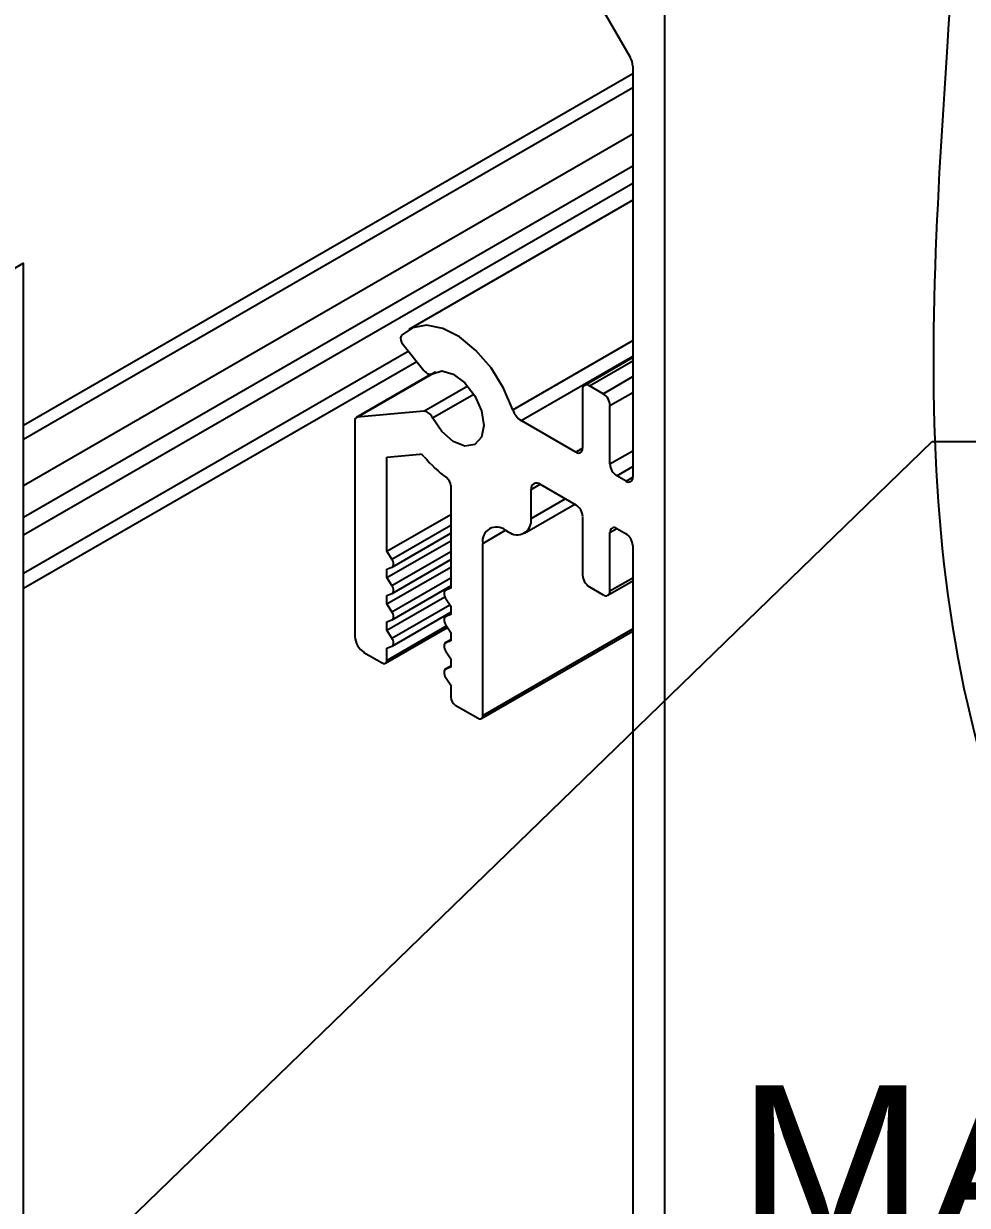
# Model space of a CAD drawing. Extents: x -0.1 to 10.8, y -7.1 to 0.
# Drawn here: x 3.889 to 5.351, y -4.302 to -2.471 of the extents above; entities that cross this region are included whole.
import ezdxf
from ezdxf import colors
from ezdxf.entities.mleader import LeaderData, LeaderLine
from ezdxf.math import Vec2, Vec3

# ---------------------------------------------------------------- set-up
doc = ezdxf.new("R2010")
doc.units = 0
doc.header["$LTSCALE"] = 0.5
doc.header["$MEASUREMENT"] = 0
for name, color, linetype in [('End Cap', 92, 'CONTINUOUS'), ('FAB DWG', 221, 'CONTINUOUS'), ('Housing', 150, 'CONTINUOUS')]:
    doc.layers.add(name, color=color, linetype=linetype)
doc.styles.add('LSAD_Standard', font='arial.ttf')

msp = doc.modelspace()

# ---------------------------------------------------------------- linework, layer by layer
at = {"layer": 'End Cap', "transparency": 16777216}
for p, q in [((3.8892, -2.8422), (3.7941, -2.8971)), ((3.8892, -6.0838), (3.8892, -2.8422))]:
    msp.add_line(p, q, dxfattribs=at)
at = {"layer": 'Housing', "transparency": 16777216}
for p, q in [((4.8824, -4.4859), (4.8824, -2.2728)), ((4.7662, -2.4146), (4.8287, -2.5228)), ((4.8329, -2.5367), (4.8329, -3.1736)), ((4.8329, -2.549), (3.8892, -3.0938)), ((3.8892, -3.1146), (4.8329, -2.5699)), ((3.8892, -3.1864), (4.8329, -2.6416)), ((3.8892, -3.2359), (4.8329, -2.6911)), ((3.8892, -3.2628), (4.8329, -2.718)), ((4.8329, -2.7446), (4.486, -2.9448)), ((4.6469, -3.0693), (4.8329, -2.962)), ((3.8892, -3.3222), (4.4851, -2.9782)), ((4.4765, -2.9675), (4.5093, -3.0083)), ((3.8892, -3.3459), (4.4981, -2.9944)), ((4.6597, -3.0859), (4.8329, -2.986)), ((4.8329, -2.9883), (4.7582, -3.0314)), ((4.7657, -3.0321), (4.8329, -2.9934)), ((4.5204, -3.0143), (4.4043, -3.0813)), ((4.4058, -3.0808), (4.5275, -3.0106)), ((4.5221, -3.0137), (4.5274, -3.0106)), ((4.5226, -3.0134), (4.5271, -3.0107)), ((4.7869, -3.0444), (4.8329, -3.0178)), ((4.5093, -3.0716), (4.5771, -3.0324)), ((4.7551, -3.0383), (4.7551, -3.1287)), ((4.7869, -3.0444), (4.7657, -3.0321)), ((4.5226, -3.0819), (4.5864, -3.045)), ((4.7975, -3.0628), (4.8329, -3.0423)), ((4.5093, -3.0716), (4.4058, -3.0808)), ((4.7975, -3.1532), (4.7975, -3.0628)), ((4.4023, -3.0859), (4.4023, -3.4207)), ((4.7445, -3.1349), (4.6597, -3.0859)), ((4.7445, -3.1349), (4.7551, -3.1287)), ((4.4518, -3.1427), (4.5027, -3.1382)), ((4.4518, -3.2884), (4.4518, -3.1427)), ((4.7975, -3.1532), (4.8329, -3.1328)), ((4.8081, -3.1716), (4.8329, -3.1573)), ((4.6752, -3.1929), (4.6894, -3.1847)), ((4.6894, -3.1847), (4.7445, -3.2165)), ((4.8223, -3.1798), (4.8081, -3.1716)), ((4.8223, -3.1798), (4.8329, -3.1737)), ((4.5508, -3.1867), (4.5508, -3.3456)), ((4.6752, -3.2378), (4.6752, -3.1929)), ((4.6649, -3.2607), (4.7429, -3.2156)), ((4.6752, -3.2378), (4.7283, -3.2072)), ((4.4518, -3.2884), (4.5508, -3.2313)), ((4.7551, -3.2349), (4.7551, -3.3254)), ((4.4596, -3.3006), (4.5508, -3.248)), ((4.6003, -3.2762), (4.6356, -3.2558)), ((4.6356, -3.2558), (4.6399, -3.2582)), ((4.7975, -3.2594), (4.8081, -3.2533)), ((4.8081, -3.2533), (4.8223, -3.2614)), ((4.4518, -3.3293), (4.5508, -3.2721)), ((4.4601, -3.3129), (4.5508, -3.2605)), ((4.6003, -3.5432), (4.6003, -3.2762)), ((4.7975, -3.3499), (4.7975, -3.2594)), ((4.4596, -3.3006), (4.4518, -3.2884)), ((4.4596, -3.3414), (4.5508, -3.2888)), ((4.8329, -3.2798), (4.8329, -4.4859)), ((4.4518, -3.3701), (4.5508, -3.3129)), ((4.4518, -3.3162), (4.4596, -3.3131)), ((4.4601, -3.3537), (4.5508, -3.3014)), ((4.4518, -3.3293), (4.4518, -3.3162)), ((4.4596, -3.3414), (4.4518, -3.3293)), ((4.4596, -3.3823), (4.5508, -3.3296)), ((4.7975, -3.3499), (4.8329, -3.3295)), ((4.4601, -3.3945), (4.5508, -3.3422)), ((4.5508, -3.3441), (4.5424, -3.3489)), ((4.5429, -3.3487), (4.5508, -3.3441)), ((4.5508, -3.3456), (4.5429, -3.3487)), ((4.7657, -3.3438), (4.7869, -3.356)), ((4.7944, -3.3567), (4.8329, -3.3345)), ((4.4518, -3.357), (4.4596, -3.3539)), ((4.4518, -3.3701), (4.4518, -3.357)), ((4.4518, -3.4109), (4.5417, -3.359)), ((4.5429, -3.3612), (4.5508, -3.3733)), ((4.4596, -3.3823), (4.4518, -3.3701)), ((4.4596, -3.4231), (4.5494, -3.3713)), ((4.4601, -3.4354), (4.5508, -3.383)), ((4.5508, -3.3849), (4.5424, -3.3897)), ((4.5429, -3.3895), (4.5508, -3.3849)), ((4.5508, -3.3864), (4.5429, -3.3895)), ((4.5508, -3.3733), (4.5508, -3.3864)), ((4.4518, -3.3978), (4.4596, -3.3948)), ((4.4518, -3.4109), (4.4518, -3.3978)), ((4.4518, -3.4575), (4.5442, -3.4041)), ((4.5429, -3.402), (4.5508, -3.4142)), ((4.4497, -3.462), (4.5458, -3.4065)), ((4.4596, -3.4231), (4.4518, -3.4109)), ((4.5508, -3.4142), (4.5508, -3.4272)), ((4.5982, -3.5478), (4.8329, -3.4123)), ((4.6003, -3.5432), (4.8329, -3.4089)), ((4.4518, -3.4387), (4.4596, -3.4356)), ((4.4518, -3.4575), (4.4518, -3.4387)), ((4.5508, -3.4257), (4.5424, -3.4305)), ((4.5429, -3.4303), (4.5508, -3.4258)), ((4.5508, -3.4272), (4.5429, -3.4303)), ((4.4164, -3.4452), (4.4447, -3.4615)), ((4.5429, -3.4428), (4.5508, -3.455)), ((4.5508, -3.455), (4.5508, -3.4681)), ((4.5508, -3.4666), (4.5424, -3.4714)), ((4.5429, -3.4711), (4.5508, -3.4666)), ((4.5508, -3.4681), (4.5429, -3.4711)), ((4.5429, -3.4837), (4.5508, -3.4958)), ((4.5508, -3.4958), (4.5508, -3.5146)), ((4.5578, -3.5269), (4.5932, -3.5473))]:
    msp.add_line(p, q, dxfattribs=at)
at = {"layer": 'Housing', "transparency": 16777216, "flags": 128}
for points in [[(4.6469, -3.0693), (4.6327, -3.0358), (4.6132, -3.0045), (4.5899, -2.9774), (4.5643, -2.9565), (4.5383, -2.9431), (4.5135, -2.9382), (4.4916, -2.9421), (4.4742, -2.9544)], [(4.5093, -3.0083), (4.5109, -3.0101), (4.5127, -3.0117), (4.5145, -3.0129), (4.5163, -3.0138), (4.5181, -3.0143), (4.5198, -3.0144), (4.5213, -3.0141), (4.5226, -3.0134)], [(4.5226, -3.0134), (4.537, -3.0089), (4.5546, -3.0139), (4.5726, -3.0275), (4.588, -3.0476), (4.5984, -3.0708), (4.602, -3.0935), (4.5984, -3.1119), (4.588, -3.1232), (4.5726, -3.1254), (4.5546, -3.1183), (4.537, -3.103), (4.5226, -3.0819)], [(4.4596, -3.3131), (4.4607, -3.3124), (4.4615, -3.3114), (4.462, -3.31), (4.4622, -3.3083), (4.462, -3.3064), (4.4615, -3.3045), (4.4607, -3.3025), (4.4596, -3.3006)], [(4.4596, -3.3539), (4.4607, -3.3533), (4.4615, -3.3522), (4.462, -3.3508), (4.4622, -3.3491), (4.462, -3.3473), (4.4615, -3.3453), (4.4607, -3.3433), (4.4596, -3.3414)], [(4.5429, -3.3487), (4.5418, -3.3493), (4.541, -3.3504), (4.5405, -3.3518), (4.5404, -3.3535), (4.5405, -3.3553), (4.541, -3.3573), (4.5418, -3.3593), (4.5429, -3.3612)], [(4.4596, -3.3948), (4.4607, -3.3941), (4.4615, -3.393), (4.462, -3.3916), (4.4622, -3.39), (4.462, -3.3881), (4.4615, -3.3861), (4.4607, -3.3842), (4.4596, -3.3823)], [(4.5429, -3.3895), (4.5418, -3.3902), (4.541, -3.3912), (4.5405, -3.3926), (4.5404, -3.3943), (4.5405, -3.3962), (4.541, -3.3981), (4.5418, -3.4001), (4.5429, -3.402)], [(4.4596, -3.4356), (4.4607, -3.4349), (4.4615, -3.4339), (4.462, -3.4325), (4.4622, -3.4308), (4.462, -3.4289), (4.4615, -3.427), (4.4607, -3.425), (4.4596, -3.4231)], [(4.5429, -3.4303), (4.5418, -3.431), (4.541, -3.432), (4.5405, -3.4334), (4.5404, -3.4351), (4.5405, -3.437), (4.541, -3.4389), (4.5418, -3.4409), (4.5429, -3.4428)], [(4.5429, -3.4711), (4.5418, -3.4718), (4.541, -3.4729), (4.5405, -3.4743), (4.5404, -3.4759), (4.5405, -3.4778), (4.541, -3.4798), (4.5418, -3.4818), (4.5429, -3.4837)]]:
    msp.add_lwpolyline(points, dxfattribs=at)
at = {"layer": 'Housing', "transparency": 16777216}
for centre, radius, start, end in [((4.804, -2.5377), 0.0289, 1.9565, 31.1437), ((4.4844, -2.9594), 0.0113, 154.3332, 225.7334), ((4.7615, -3.0372), 0.00655, 50.7967, 189.214), ((4.7745, -3.0638), 0.0231, 2.6055, 57.3945), ((4.5073, -3.0879), 0.0165, 21.6574, 83.0713), ((4.6765, -3.0599), 0.031, 197.7705, 237.2275), ((4.4066, -3.0852), 0.0044, 100.5468, 189.2519), ((4.7486, -3.1298), 0.00655, 230.7967, 9.214), ((4.5023, -3.1471), 0.00894, 34.7011, 86.9408), ((4.659, -3.0186), 0.1937, 219.5612, 233.8034), ((4.8205, -3.1522), 0.0231, 182.6055, 237.3945), ((4.5352, -3.1874), 0.0156, 2.854, 53.0929), ((4.6838, -3.1915), 0.00873, 50.7967, 189.214), ((4.8264, -3.1747), 0.00655, 230.7969, 9.2141), ((4.7321, -3.2359), 0.0231, 2.6055, 57.3945), ((4.6537, -3.2413), 0.0218, 230.7967, 9.214), ((4.6218, -3.2727), 0.0218, 50.7967, 189.214), ((4.804, -3.2583), 0.00655, 50.7967, 189.214), ((4.8098, -3.2808), 0.0231, 2.6055, 57.3945), ((4.7781, -3.3243), 0.0231, 182.6055, 237.3945), ((4.791, -3.3509), 0.00655, 230.7967, 9.214), ((4.433, -3.4193), 0.0307, 182.6055, 237.3945), ((4.4475, -3.4582), 0.00437, 230.7967, 9.214), ((4.5661, -3.5139), 0.0154, 182.6055, 237.3945), ((4.596, -3.5439), 0.00437, 230.7967, 9.214)]:
    msp.add_arc(centre, radius, start, end, dxfattribs=at)
at = {"layer": 'Housing', "color": 1, "transparency": 16777216}
msp.add_open_spline([(5.258, -1.3729), (5.3696, -1.7455), (5.3106, -2.6463), (5.2517, -3.5471), (5.5658, -4.0466)], degree=3, knots=[0.561165, 0.561165, 0.561165, 0.561165, 1, 1.599652, 1.599652, 1.599652, 1.599652], dxfattribs=at)

# ---------------------------------------------------------------- texts
at = {"layer": 'FAB DWG', "transparency": 16777216, "insert": (5.4892, -4.4512), "char_height": 0.25, "attachment_point": 5, "style": 'LSAD_Standard'}
msp.add_mtext_dynamic_manual_height_columns('\\A1;MAKE TIGHT SEAL', width=2.034107, gutter_width=16.875, heights=[0], dxfattribs=at)
msp.add_mtext_dynamic_manual_height_columns('\\A1;MAKE TIGHT SEAL', width=2.034107, gutter_width=16.875, heights=[0], dxfattribs=at)

# ---------------------------------------------------------------- leaders
at = {"layer": 'FAB DWG', "ltscale": 0.5, "transparency": 16777216}
ml = msp.add_multileader_mtext('Standard', dxfattribs=at)
ml.set_content('\\A1;6-32 x {\\H0.7x;\\S1/2;}" PAN\\PTYPE F (HW63212)', color=256, style='LSAD_Standard')
ml.set_leader_properties()
ml.build(insert=Vec2(0, 0))
ml.multileader.update_dxf_attribs({"text_left_attachment_type": 2, "dogleg_length": 0.36, "arrow_head_size": 0.1875})
ctx = ml.context
ctx.base_point, ctx.char_height, ctx.arrow_head_size, ctx.landing_gap_size, ctx.plane_origin = Vec3(3.4525, -1.0317), 0.1875, 0.1875, 0.09, Vec3(2.4751, 15.1915)
ctx.left_attachment = 2
notes = []
notes.append((ctx, [(0, (1, 1, 0), (3.1753, -1.0317), (1, 0), 0.2772, [(3, [(3.4135, -3.122), (1.2034, -1.8523), (2.9724, -3.9764), (1.2729, -2.9243)], 0, [])])]))
ctx.mtext.insert, ctx.mtext.width, ctx.mtext.defined_height, ctx.mtext.flow_direction = Vec3(3.5425, -0.7239), 2.351815, 0.6491, 5
ml = msp.add_multileader_mtext('Standard', dxfattribs=at)
ml.set_content('\\A1;EP00432', color=256, style='LSAD_Standard')
ml.set_leader_properties()
ml.build(insert=Vec2(0, 0))
ml.multileader.update_dxf_attribs({"text_left_attachment_type": 2, "dogleg_length": 0.36, "arrow_head_size": 0.1875})
ctx = ml.context
ctx.base_point, ctx.char_height, ctx.arrow_head_size, ctx.landing_gap_size, ctx.plane_origin = Vec3(5.5737, -3.1183), 0.1875, 0.1875, 0.09, Vec3(2.2752, 10.4595)
ctx.left_attachment = 2
notes.append((ctx, [(0, (1, 1, 0), (5.2965, -3.1183), (1, 0), 0.2772, [(0, [(3.5374, -4.8237)], 0, [])])]))
ctx.mtext.insert, ctx.mtext.width, ctx.mtext.defined_height, ctx.mtext.flow_direction = Vec3(5.6637, -3.0225), 2.351815, 0.6491, 5
for ctx, leaders in notes:
    for number, flags, end, landing, length, lines in leaders:
        leader = LeaderData()
        leader.index, (leader.has_last_leader_line, leader.has_dogleg_vector, leader.attachment_direction) = number, flags
        leader.last_leader_point, leader.dogleg_vector, leader.dogleg_length = Vec3(end), Vec3(landing), length
        for number, points, colour, breaks in lines:
            line = LeaderLine()
            line.index, line.vertices, line.color, line.breaks = number, Vec3.list(points), colors.encode_raw_color(colour), breaks
            leader.lines.append(line)
        ctx.leaders.append(leader)

doc.saveas('drawing.dxf')
